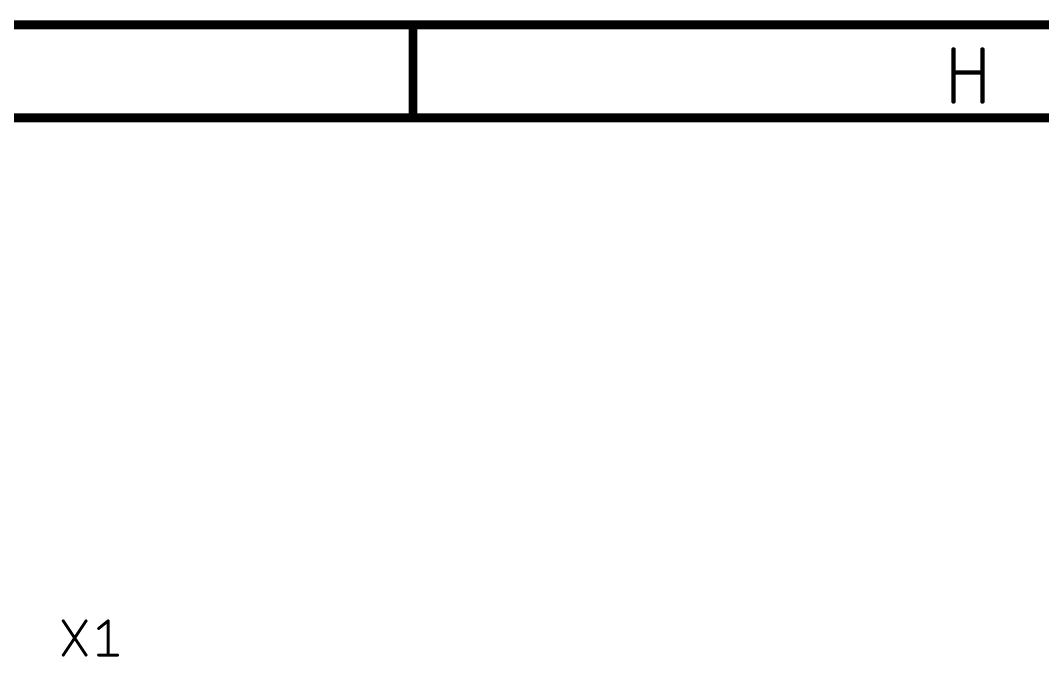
# Model space of a CAD drawing. Extents: x 0 to 388, y 0 to 261.
# Drawn here: x 252.59 to 287.51, y 238.76 to 260.5 of the extents above; entities that cross this region are included whole.
import ezdxf

# ---------------------------------------------------------------- set-up
doc = ezdxf.new("R2010")
doc.units = 0
doc.layers.add('94', color=14, linetype='CONTINUOUS')
doc.layers.add('95', color=250, linetype='CONTINUOUS')

msp = doc.modelspace()

# ---------------------------------------------------------------- linework, layer by layer
at = {"layer": '94'}
for points, const_width in [([(387.35, 260.35), (0, 260.35)], 0.3048), ([(266, 260.3), (266, 257.3)], 0.3048), ([(284.4642, 257.7322), (284.4642, 259.5102)], 0.1524), ([(285.452, 259.5102), (285.452, 257.7322)], 0.1524), ([(284.4642, 258.72), (285.452, 258.72)], 0.1524), ([(384.175, 257.175), (3.175, 257.175)], 0.3048)]:
    msp.add_lwpolyline(points, dxfattribs=dict(at, const_width=const_width))
for points, const_width in [([(266.0762, 260.3, 1), (265.9238, 260.3)], 0.1524), ([(284.5023, 259.5102, 1), (284.4261, 259.5102)], 0.0762), ([(285.4901, 259.5102, 1), (285.4139, 259.5102)], 0.0762), ([(284.4642, 258.7581, 1), (284.4642, 258.6819)], 0.0762), ([(285.452, 258.6819, 1), (285.452, 258.7581)], 0.0762), ([(284.4261, 257.7322, 1), (284.5023, 257.7322)], 0.0762), ([(285.4139, 257.7322, 1), (285.4901, 257.7322)], 0.0762), ([(265.9238, 257.3, 1), (266.0762, 257.3)], 0.1524)]:
    msp.add_lwpolyline(points, format="xyb", dxfattribs=dict(at, const_width=const_width))
at = {"layer": '95', "const_width": 0.1016}
for points in [[(254.0508, 238.8108), (254.8297, 239.9792)], [(254.0508, 239.9792), (254.8297, 238.8108)], [(255.2587, 239.7196), (255.5833, 239.9792)], [(255.5833, 239.9792), (255.5833, 238.8108)], [(255.2587, 238.8108), (255.9078, 238.8108)]]:
    msp.add_lwpolyline(points, dxfattribs=at)
at = {"layer": '95', "const_width": 0.0508}
for points in [[(254.0719, 239.9933, 1), (254.0297, 239.9651)], [(254.8509, 239.9651, 1), (254.8086, 239.9933)], [(255.6087, 239.9792, 1), (255.5579, 239.9792)], [(255.5991, 239.9594, 1), (255.5674, 239.999)], [(255.2428, 239.7394, 1), (255.2746, 239.6997)], [(254.0297, 238.8249, 1), (254.0719, 238.7967)], [(254.8086, 238.7967, 1), (254.8509, 238.8249)], [(255.2587, 238.8362, 1), (255.2587, 238.7854)], [(255.9078, 238.7854, 1), (255.9078, 238.8362)], [(255.5579, 238.8108, 1), (255.6087, 238.8108)]]:
    msp.add_lwpolyline(points, format="xyb", dxfattribs=at)

doc.saveas('drawing.dxf')
